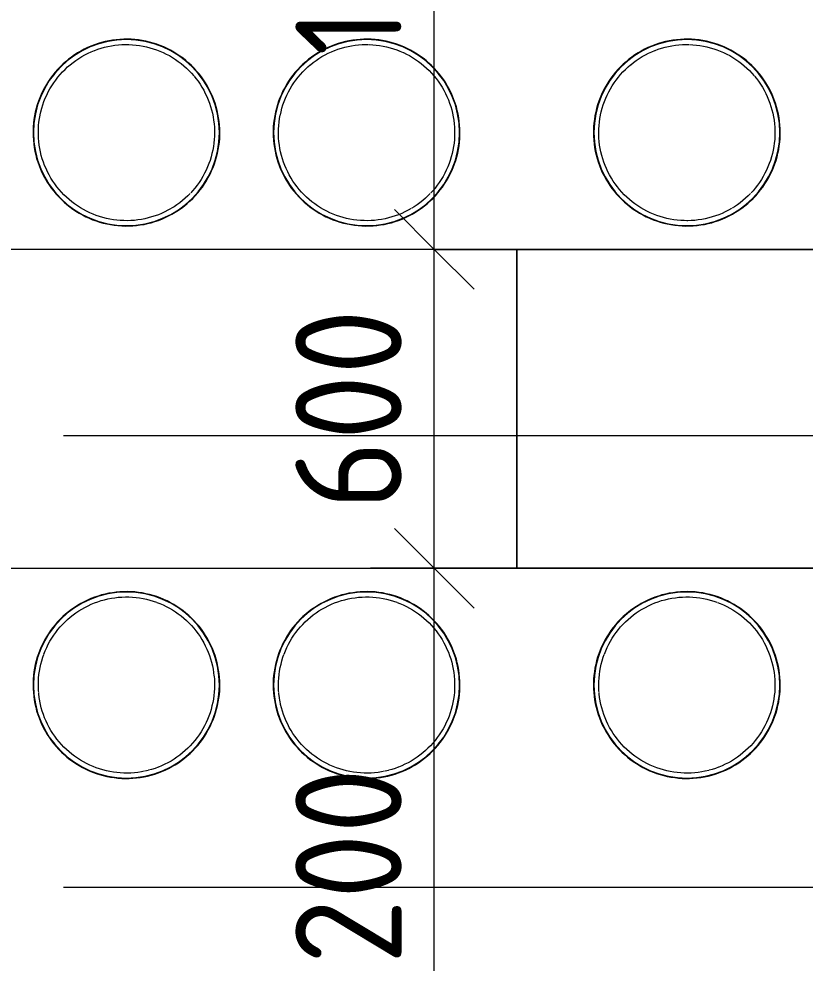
# Model space of a CAD drawing. Header units: millimetres. Extents: x 35840 to 252964, y -8553 to 29000.
# Drawn here: x 43343 to 44822, y 21157 to 22934 of the extents above; entities that cross this region are included whole.
import ezdxf

# ---------------------------------------------------------------- set-up
doc = ezdxf.new("R2010")
doc.units = ezdxf.units.MM
doc.linetypes.add('Осевая', pattern=[3175, 635, -476.25, 1587.5, -476.25])
for name, color, linetype, lineweight in [('A-ANNO-DIMS', 7, 'Continuous', 9), ('A-ANNO-DIMS-100', 7, 'Continuous', 9), ('Оси-2', 7, 'Осевая', 9)]:
    doc.layers.add(name, color=color, linetype=linetype, lineweight=lineweight)
doc.layers.add('I-FURN-1', color=9, linetype='Continuous', lineweight=9, true_color=0x808080)
doc.styles.add('ISOCPEUR_1', font='isocpeur.ttf', dxfattribs={"width": 0.9, "height": 200})
doc.dimstyles.new('ISO-2_0_0_9К_Средний_округл2', dxfattribs={"dimscale": 304.8, "dimtxt": 199.196235, "dimasz": 0.492126, "dimexe": 0.393701, "dimexo": 0, "dimgap": 0, "dimtad": 1, "dimdec": 0, "dimrnd": 10, "dimzin": 0, "dimdsep": 46, "dimtxsty": 'ISOCPEUR_1', "dimblk1": 'OBLIQUE', "dimblk2": 'OBLIQUE', "dimsah": 1, "dimcen": 0.09, "dimdle": 0.393701, "dimazin": 0, "dimtfac": 1, "dimtdec": 4, "dimtix": 1, "dimtmove": 0, "dimatfit": 3, "dimfxl": 1, "dimtvp": 1, "dimtolj": 1, "dimtzin": 0, "dimarcsym": 2})

# ---------------------------------------------------------------- blocks, each defined once
blk = doc.blocks.new('Стол базовый прямоугольный - 1_216п-25420479-План расстановки мебели и оборудования 1 этажа в осях 12-23')
at = {"layer": 'I-FURN-1'}
for p, q in [((750, 300), (-750, 300)), ((-750, 300), (-750, -300)), ((750, -300), (750, 300)), ((-750, -300), (750, -300))]:
    blk.add_line(p, q, dxfattribs=at)
blk = doc.blocks.new('Стол базовый прямоугольный - 1_216п-V97-План расстановки мебели и оборудования 1 этажа в осях 12-23')
at = {"layer": 'I-FURN-1'}
for p, q in [((750, 300), (-750, 300)), ((-750, 300), (-750, -300)), ((750, 100), (750, 300)), ((-750, -300), (749.8, -300))]:
    blk.add_line(p, q, dxfattribs=at)
blk = doc.blocks.new('Stool _3_ - Aluminium Stool-V134-План расстановки мебели и оборудования 1 этажа в осях 12-23')
at = {"layer": 'I-FURN-1'}
for p, q in [((-1.2, 165.8), (0, 165.8)), ((0.7, 165.8), (3.8, 165.7))]:
    blk.add_line(p, q, dxfattribs=at)
at = {"layer": 'I-FURN-1', "flags": 128}
for points in [[(175.8, 0), (175.7, 7), (175.2, 14), (174.5, 21), (173.6, 28), (172.3, 34.9), (170.8, 41.8), (169, 48.6), (166.9, 55.3), (164.5, 61.9), (161.9, 68.5), (159.1, 74.9), (155.9, 81.2), (152.6, 87.4), (148.9, 93.4), (145.1, 99.3), (141, 105), (136.7, 110.5), (132.2, 115.9), (127.4, 121.1), (122.5, 126.1), (117.3, 130.9), (112, 135.5), (106.5, 139.9), (100.8, 144), (95, 147.9), (89, 151.6), (82.9, 155), (76.6, 158.2), (70.2, 161.2), (63.7, 163.9), (57.1, 166.3), (50.4, 168.4), (43.6, 170.3), (36.8, 171.9), (29.9, 173.2), (22.9, 174.3), (15.9, 175.1), (8.9, 175.6), (1.9, 175.8), (-5.1, 175.7), (-12.2, 175.4), (-19.2, 174.8), (-26.1, 173.8), (-33.1, 172.7), (-39.9, 171.2), (-46.8, 169.5), (-53.5, 167.5), (-60.1, 165.2), (-66.7, 162.6), (-73.2, 159.9), (-79.5, 156.8), (-85.7, 153.5), (-91.8, 149.9), (-97.7, 146.2), (-103.5, 142.1), (-109.1, 137.9), (-114.5, 133.4), (-119.7, 128.7), (-124.8, 123.8), (-129.6, 118.7), (-134.3, 113.5), (-138.7, 108), (-142.9, 102.4), (-146.9, 96.6), (-150.6, 90.6), (-154.1, 84.5), (-157.4, 78.3), (-160.4, 71.9), (-163.2, 65.5), (-165.6, 58.9), (-167.9, 52.2), (-169.8, 45.5), (-171.5, 38.6), (-172.9, 31.7), (-174, 24.8), (-174.9, 17.8), (-175.5, 10.8), (-175.8, 3.8), (-175.8, 0)], [(-59.6, 154.7), (-53.9, 156.8), (-47.5, 158.8), (-41.1, 160.6), (-34.7, 162.1), (-28.2, 163.4), (-21.6, 164.4), (-15, 165.1), (-8.4, 165.6), (-1.8, 165.8)], [(4.8, 165.7), (11.5, 165.4), (18.1, 164.8), (24.6, 164), (31.2, 162.8), (37.7, 161.5), (44.1, 159.8), (50.5, 157.9), (56.7, 155.8), (62.9, 153.4), (69, 150.8)], [(-105.6, 127.8), (-100.4, 131.9), (-95.1, 135.8), (-89.6, 139.5), (-83.9, 143), (-78.1, 146.2), (-72.2, 149.2), (-66.2, 152), (-60.1, 154.5)], [(69.3, 150.6), (75, 147.9), (80.8, 144.8), (86.5, 141.4), (92.1, 137.8), (97.6, 134), (102.9, 130), (108, 125.8), (112.9, 121.4), (117.7, 116.8), (122.3, 112), (126.6, 107)], [(-162.3, 33.7), (-161, 39.4), (-159.3, 45.8), (-157.4, 52.2), (-155.2, 58.4), (-152.7, 64.6), (-150, 70.6), (-147.1, 76.6), (-143.9, 82.4), (-140.5, 88.1), (-136.8, 93.6), (-133, 99), (-128.9, 104.3), (-124.6, 109.3), (-120.2, 114.2), (-115.5, 118.9), (-110.7, 123.5), (-105.9, 127.5)], [(127.5, 106), (130.8, 101.9), (134.8, 96.5), (138.5, 91.1), (142.1, 85.5), (145.4, 79.7), (148.4, 73.8), (151.3, 67.8), (153.9, 61.7), (156.2, 55.5), (158.3, 49.2), (160.2, 42.9), (161.7, 36.4), (163.1, 29.9), (164.1, 23.4), (164.9, 16.8), (165.5, 10.2), (165.8, 3.6), (165.8, 0)], [(-165.8, 0), (-165.7, 6.6), (-165.3, 13.2), (-164.6, 19.8), (-163.7, 26.4), (-162.5, 32.9)], [(-175.8, 0), (-175.7, -7), (-175.2, -14), (-174.5, -21), (-173.6, -28), (-172.3, -34.9), (-170.8, -41.8), (-169, -48.6), (-166.9, -55.3), (-164.5, -61.9), (-161.9, -68.5), (-159.1, -74.9), (-155.9, -81.2), (-152.6, -87.4), (-148.9, -93.4), (-145.1, -99.3), (-141, -105), (-136.7, -110.5), (-132.2, -115.9), (-127.4, -121.1), (-122.5, -126.1), (-117.3, -130.9), (-112, -135.5), (-106.5, -139.9), (-100.8, -144), (-95, -147.9), (-89, -151.6), (-82.9, -155), (-76.6, -158.2), (-70.2, -161.2), (-63.7, -163.9), (-57.1, -166.3), (-50.4, -168.4), (-43.6, -170.3), (-36.8, -171.9), (-29.9, -173.2), (-22.9, -174.3), (-15.9, -175.1), (-8.9, -175.6), (-1.9, -175.8), (5.1, -175.7), (12.2, -175.4), (19.2, -174.8), (26.1, -173.8), (33.1, -172.7), (39.9, -171.2), (46.8, -169.5), (53.5, -167.5), (60.1, -165.2), (66.7, -162.6), (73.2, -159.9), (79.5, -156.8), (85.7, -153.5), (91.8, -149.9), (97.7, -146.2), (103.5, -142.1), (109.1, -137.9), (114.5, -133.4), (119.7, -128.7), (124.8, -123.8), (129.6, -118.7), (134.3, -113.5), (138.7, -108), (142.9, -102.4), (146.9, -96.6), (150.6, -90.6), (154.1, -84.5), (157.4, -78.3), (160.4, -71.9), (163.2, -65.5), (165.6, -58.9), (167.9, -52.2), (169.8, -45.5), (171.5, -38.6), (172.9, -31.7), (174, -24.8), (174.9, -17.8), (175.5, -10.8), (175.8, -3.8), (175.8, 0)], [(-44.1, -159.8), (-50.5, -157.9), (-56.7, -155.8), (-62.9, -153.4), (-69, -150.8), (-75, -147.9), (-80.8, -144.8), (-86.5, -141.4), (-92.1, -137.8), (-97.6, -134), (-102.9, -130), (-108, -125.8), (-112.9, -121.4), (-117.7, -116.8), (-122.3, -112), (-126.6, -107), (-130.8, -101.9), (-134.8, -96.5), (-138.5, -91.1), (-142.1, -85.5), (-145.4, -79.7), (-148.4, -73.8), (-151.3, -67.8), (-153.9, -61.7), (-156.2, -55.5), (-158.3, -49.2), (-160.2, -42.9), (-161.7, -36.4), (-163.1, -29.9), (-164.1, -23.4), (-164.9, -16.8), (-165.5, -10.2), (-165.8, -3.6), (-165.8, 0)], [(165.8, 0), (165.7, -6.6), (165.3, -13.2), (164.6, -19.8), (163.7, -26.4), (162.5, -32.9), (161, -39.4), (159.3, -45.8), (157.4, -52.2), (155.2, -58.4), (152.7, -64.6), (150, -70.6), (147.1, -76.6), (143.9, -82.4), (140.5, -88.1), (136.8, -93.6), (133, -99), (128.9, -104.3), (124.6, -109.3), (121, -113.4)], [(119.9, -114.5), (115.5, -118.9), (110.7, -123.5), (105.6, -127.8), (100.4, -131.9), (95.1, -135.8), (89.6, -139.5), (85, -142.3)], [(0, -165.8), (-4.8, -165.7), (-11.5, -165.4), (-18.1, -164.8), (-24.6, -164), (-31.2, -162.8), (-37.7, -161.5), (-44.1, -159.8)], [(83.9, -143), (78.1, -146.2), (72.2, -149.2), (66.2, -152), (60.1, -154.5), (53.9, -156.8), (47.5, -158.8), (41.1, -160.6), (34.7, -162.1), (28.2, -163.4), (21.6, -164.4), (15, -165.1), (8.4, -165.6), (1.8, -165.8), (0.7, -165.8)]]:
    blk.add_lwpolyline(points, dxfattribs=at)
at = {"layer": 'I-FURN-1'}
for start, end in [(360, 180), (0, 180), (180, 0), (180, 360)]:
    blk.add_arc((0, 0), 175, start, end, dxfattribs=at)
blk = doc.blocks.new('Stool _3_ - Aluminium Stool-V138-План расстановки мебели и оборудования 1 этажа в осях 12-23')
at = {"layer": 'I-FURN-1'}
blk.add_line((41.1, -160.6), (34.7, -162.1), dxfattribs=at)
at = {"layer": 'I-FURN-1', "flags": 128}
for points in [[(175.8, 0), (175.7, 7), (175.2, 14), (174.5, 21), (173.6, 28), (172.3, 34.9), (170.8, 41.8), (169, 48.6), (166.9, 55.3), (164.5, 61.9), (161.9, 68.5), (159.1, 74.9), (155.9, 81.2), (152.6, 87.4), (148.9, 93.4), (145.1, 99.3), (141, 105), (136.7, 110.5), (132.2, 115.9), (127.4, 121.1), (122.5, 126.1), (117.3, 130.9), (112, 135.5), (106.5, 139.9), (100.8, 144), (95, 147.9), (89, 151.6), (82.9, 155), (76.6, 158.2), (70.2, 161.2), (63.7, 163.9), (57.1, 166.3), (50.4, 168.4), (43.6, 170.3), (36.8, 171.9), (29.9, 173.2), (22.9, 174.3), (15.9, 175.1), (8.9, 175.6), (1.9, 175.8), (-5.1, 175.7), (-12.2, 175.4), (-19.2, 174.8), (-26.1, 173.8), (-33.1, 172.7), (-39.9, 171.2), (-46.8, 169.5), (-53.5, 167.5), (-60.1, 165.2), (-66.7, 162.6), (-73.2, 159.9), (-79.5, 156.8), (-85.7, 153.5), (-91.8, 149.9), (-97.7, 146.2), (-103.5, 142.1), (-109.1, 137.9), (-114.5, 133.4), (-119.7, 128.7), (-124.8, 123.8), (-129.6, 118.7), (-134.3, 113.5), (-138.7, 108), (-142.9, 102.4), (-146.9, 96.6), (-150.6, 90.6), (-154.1, 84.5), (-157.4, 78.3), (-160.4, 71.9), (-163.2, 65.5), (-165.6, 58.9), (-167.9, 52.2), (-169.8, 45.5), (-171.5, 38.6), (-172.9, 31.7), (-174, 24.8), (-174.9, 17.8), (-175.5, 10.8), (-175.8, 3.8), (-175.8, 0)], [(-83.9, 143), (-78.1, 146.2), (-72.2, 149.2), (-66.2, 152), (-60.1, 154.5), (-53.9, 156.8), (-47.5, 158.8), (-41.1, 160.6), (-34.7, 162.1), (-28.2, 163.4), (-21.6, 164.4), (-15.3, 165.1)], [(-15, 165.1), (-8.4, 165.6), (-1.8, 165.8), (4.8, 165.7), (11.5, 165.4), (18.1, 164.8), (24.6, 164), (31.2, 162.8), (37.7, 161.5), (44.1, 159.8), (50.5, 157.9), (56.7, 155.8)], [(-155.2, 58.4), (-152.7, 64.6), (-150, 70.6), (-147.1, 76.6), (-143.9, 82.4), (-140.5, 88.1), (-136.8, 93.6), (-133, 99), (-128.9, 104.3), (-124.6, 109.3), (-120.2, 114.2), (-115.5, 118.9), (-110.7, 123.5), (-105.6, 127.8), (-100.4, 131.9), (-95.1, 135.8), (-89.6, 139.5), (-83.9, 143)], [(57.5, 155.5), (62.9, 153.4), (69, 150.8), (75, 147.9), (80.8, 144.8), (86.5, 141.4), (92.1, 137.8), (97.6, 134)], [(97.6, 134), (102.9, 130), (108, 125.8), (112.9, 121.4), (117.7, 116.8), (122.3, 112), (126.6, 107), (130.8, 101.9), (134.8, 96.5), (138.5, 91.1), (142.1, 85.5), (145.4, 79.7), (148.4, 73.8), (151.3, 67.8), (153.9, 61.7), (156.2, 55.5), (158.3, 49.2), (160.2, 42.9), (161.7, 36.4), (163.1, 29.9), (164.1, 23.4), (164.8, 17.6)], [(-165.8, 0), (-165.7, 6.6), (-165.3, 13.2), (-164.6, 19.8), (-163.7, 26.4), (-162.5, 32.9), (-161, 39.4), (-159.3, 45.8), (-157.4, 52.2), (-155.5, 57.4)], [(-175.8, 0), (-175.7, -7), (-175.2, -14), (-174.5, -21), (-173.6, -28), (-172.3, -34.9), (-170.8, -41.8), (-169, -48.6), (-166.9, -55.3), (-164.5, -61.9), (-161.9, -68.5), (-159.1, -74.9), (-155.9, -81.2), (-152.6, -87.4), (-148.9, -93.4), (-145.1, -99.3), (-141, -105), (-136.7, -110.5), (-132.2, -115.9), (-127.4, -121.1), (-122.5, -126.1), (-117.3, -130.9), (-112, -135.5), (-106.5, -139.9), (-100.8, -144), (-95, -147.9), (-89, -151.6), (-82.9, -155), (-76.6, -158.2), (-70.2, -161.2), (-63.7, -163.9), (-57.1, -166.3), (-50.4, -168.4), (-43.6, -170.3), (-36.8, -171.9), (-29.9, -173.2), (-22.9, -174.3), (-15.9, -175.1), (-8.9, -175.6), (-1.9, -175.8), (5.1, -175.7), (12.2, -175.4), (19.2, -174.8), (26.1, -173.8), (33.1, -172.7), (39.9, -171.2), (46.8, -169.5), (53.5, -167.5), (60.1, -165.2), (66.7, -162.6), (73.2, -159.9), (79.5, -156.8), (85.7, -153.5), (91.8, -149.9), (97.7, -146.2), (103.5, -142.1), (109.1, -137.9), (114.5, -133.4), (119.7, -128.7), (124.8, -123.8), (129.6, -118.7), (134.3, -113.5), (138.7, -108), (142.9, -102.4), (146.9, -96.6), (150.6, -90.6), (154.1, -84.5), (157.4, -78.3), (160.4, -71.9), (163.2, -65.5), (165.6, -58.9), (167.9, -52.2), (169.8, -45.5), (171.5, -38.6), (172.9, -31.7), (174, -24.8), (174.9, -17.8), (175.5, -10.8), (175.8, -3.8), (175.8, 0)], [(-165.1, -14.3), (-165.5, -10.2), (-165.8, -3.6), (-165.8, 0)], [(165.8, 0), (165.7, -6.6), (165.3, -13.2), (164.6, -19.8), (163.7, -26.4), (162.5, -32.9), (161, -39.4), (159.3, -45.8), (157.4, -52.2), (155.2, -58.4), (152.7, -64.6), (150, -70.6), (147.1, -76.6), (143.9, -82.4), (140.5, -88.1), (136.8, -93.6), (133, -99), (128.9, -104.3), (124.6, -109.3), (120.2, -114.2), (115.5, -118.9), (110.7, -123.5), (105.6, -127.8), (100.4, -131.9), (95.1, -135.8), (89.6, -139.5), (83.9, -143), (78.1, -146.2), (72.2, -149.2), (66.2, -152), (60.1, -154.5)], [(164.9, 16.8), (165.5, 10.2), (165.8, 3.6), (165.8, 0)], [(-163.1, -29.9), (-164.1, -23.4), (-164.9, -16.8), (-165.1, -15.2)], [(33.7, -162.3), (28.2, -163.4), (21.6, -164.4), (15, -165.1), (8.4, -165.6), (1.8, -165.8), (-4.8, -165.7), (-11.5, -165.4), (-18.1, -164.8), (-24.6, -164), (-31.2, -162.8), (-37.7, -161.5), (-44.1, -159.8), (-50.5, -157.9), (-56.7, -155.8), (-62.9, -153.4), (-69, -150.8), (-75, -147.9), (-80.8, -144.8), (-86.5, -141.4), (-92.1, -137.8), (-97.6, -134), (-102.9, -130), (-108, -125.8), (-112.9, -121.4), (-117.7, -116.8), (-122.3, -112), (-126.6, -107), (-130.8, -101.9), (-134.8, -96.5), (-138.5, -91.1), (-142.1, -85.5), (-145.4, -79.7), (-148.4, -73.8), (-151.3, -67.8), (-153.9, -61.7), (-156.2, -55.5), (-158.3, -49.2), (-160.2, -42.9), (-161.7, -36.4), (-162.9, -30.6)], [(59.6, -154.7), (53.9, -156.8), (47.5, -158.8), (41.7, -160.4)]]:
    blk.add_lwpolyline(points, dxfattribs=at)
at = {"layer": 'I-FURN-1'}
for start, end in [(0, 180), (360, 180), (180, 0), (180, 360)]:
    blk.add_arc((0, 0), 175, start, end, dxfattribs=at)
blk = doc.blocks.new('Stool _3_ - Aluminium Stool-V125-План расстановки мебели и оборудования 1 этажа в осях 12-23')
at = {"layer": 'I-FURN-1'}
blk.add_line((-1.2, 165.8), (3.8, 165.7), dxfattribs=at)
at = {"layer": 'I-FURN-1', "flags": 128}
for points in [[(175.8, 0), (175.7, 7), (175.2, 14), (174.5, 21), (173.6, 28), (172.3, 34.9), (170.8, 41.8), (169, 48.6), (166.9, 55.3), (164.5, 61.9), (161.9, 68.5), (159.1, 74.9), (155.9, 81.2), (152.6, 87.4), (148.9, 93.4), (145.1, 99.3), (141, 105), (136.7, 110.5), (132.2, 115.9), (127.4, 121.1), (122.5, 126.1), (117.3, 130.9), (112, 135.5), (106.5, 139.9), (100.8, 144), (95, 147.9), (89, 151.6), (82.9, 155), (76.6, 158.2), (70.2, 161.2), (63.7, 163.9), (57.1, 166.3), (50.4, 168.4), (43.6, 170.3), (36.8, 171.9), (29.9, 173.2), (22.9, 174.3), (15.9, 175.1), (8.9, 175.6), (1.9, 175.8), (-5.1, 175.7), (-12.2, 175.4), (-19.2, 174.8), (-26.1, 173.8), (-33.1, 172.7), (-39.9, 171.2), (-46.8, 169.5), (-53.5, 167.5), (-60.1, 165.2), (-66.7, 162.6), (-73.2, 159.9), (-79.5, 156.8), (-85.7, 153.5), (-91.8, 149.9), (-97.7, 146.2), (-103.5, 142.1), (-109.1, 137.9), (-114.5, 133.4), (-119.7, 128.7), (-124.8, 123.8), (-129.6, 118.7), (-134.3, 113.5), (-138.7, 108), (-142.9, 102.4), (-146.9, 96.6), (-150.6, 90.6), (-154.1, 84.5), (-157.4, 78.3), (-160.4, 71.9), (-163.2, 65.5), (-165.6, 58.9), (-167.9, 52.2), (-169.8, 45.5), (-171.5, 38.6), (-172.9, 31.7), (-174, 24.8), (-174.9, 17.8), (-175.5, 10.8), (-175.8, 3.8), (-175.8, 0)], [(-59.6, 154.7), (-53.9, 156.8), (-47.5, 158.8), (-41.1, 160.6), (-34.7, 162.1), (-28.2, 163.4), (-21.6, 164.4), (-15, 165.1), (-8.4, 165.6), (-1.8, 165.8)], [(4.8, 165.7), (11.5, 165.4), (18.1, 164.8), (24.6, 164), (31.2, 162.8), (37.7, 161.5), (44.1, 159.8), (50.5, 157.9), (56.7, 155.8), (62.9, 153.4), (69, 150.8)], [(-105.6, 127.8), (-100.4, 131.9), (-95.1, 135.8), (-89.6, 139.5), (-83.9, 143), (-78.1, 146.2), (-72.2, 149.2), (-66.2, 152), (-60.1, 154.5)], [(69.3, 150.6), (75, 147.9), (80.8, 144.8), (86.5, 141.4), (92.1, 137.8), (97.6, 134), (102.9, 130), (108, 125.8), (112.9, 121.4), (117.7, 116.8), (122.3, 112), (126.6, 107)], [(-162.3, 33.7), (-161, 39.4), (-159.3, 45.8), (-157.4, 52.2), (-155.2, 58.4), (-152.7, 64.6), (-150, 70.6), (-147.1, 76.6), (-143.9, 82.4), (-140.5, 88.1), (-136.8, 93.6), (-133, 99), (-128.9, 104.3), (-124.6, 109.3), (-120.2, 114.2), (-115.5, 118.9), (-110.7, 123.5), (-105.9, 127.5)], [(127.5, 106), (130.8, 101.9), (134.8, 96.5), (138.5, 91.1), (142.1, 85.5), (145.4, 79.7), (148.4, 73.8), (151.3, 67.8), (153.9, 61.7), (156.2, 55.5), (158.3, 49.2), (160.2, 42.9), (161.7, 36.4), (163.1, 29.9), (164.1, 23.4), (164.9, 16.8), (165.5, 10.2), (165.8, 3.6), (165.8, 0)], [(-165.8, 0), (-165.7, 6.6), (-165.3, 13.2), (-164.6, 19.8), (-163.7, 26.4), (-162.5, 32.9)], [(-175.8, 0), (-175.7, -7), (-175.2, -14), (-174.5, -21), (-173.6, -28), (-172.3, -34.9), (-170.8, -41.8), (-169, -48.6), (-166.9, -55.3), (-164.5, -61.9), (-161.9, -68.5), (-159.1, -74.9), (-155.9, -81.2), (-152.6, -87.4), (-148.9, -93.4), (-145.1, -99.3), (-141, -105), (-136.7, -110.5), (-132.2, -115.9), (-127.4, -121.1), (-122.5, -126.1), (-117.3, -130.9), (-112, -135.5), (-106.5, -139.9), (-100.8, -144), (-95, -147.9), (-89, -151.6), (-82.9, -155), (-76.6, -158.2), (-70.2, -161.2), (-63.7, -163.9), (-57.1, -166.3), (-50.4, -168.4), (-43.6, -170.3), (-36.8, -171.9), (-29.9, -173.2), (-22.9, -174.3), (-15.9, -175.1), (-8.9, -175.6), (-1.9, -175.8), (5.1, -175.7), (12.2, -175.4), (19.2, -174.8), (26.1, -173.8), (33.1, -172.7), (39.9, -171.2), (46.8, -169.5), (53.5, -167.5), (60.1, -165.2), (66.7, -162.6), (73.2, -159.9), (79.5, -156.8), (85.7, -153.5), (91.8, -149.9), (97.7, -146.2), (103.5, -142.1), (109.1, -137.9), (114.5, -133.4), (119.7, -128.7), (124.8, -123.8), (129.6, -118.7), (134.3, -113.5), (138.7, -108), (142.9, -102.4), (146.9, -96.6), (150.6, -90.6), (154.1, -84.5), (157.4, -78.3), (160.4, -71.9), (163.2, -65.5), (165.6, -58.9), (167.9, -52.2), (169.8, -45.5), (171.5, -38.6), (172.9, -31.7), (174, -24.8), (174.9, -17.8), (175.5, -10.8), (175.8, -3.8), (175.8, 0)], [(-44.1, -159.8), (-50.5, -157.9), (-56.7, -155.8), (-62.9, -153.4), (-69, -150.8), (-75, -147.9), (-80.8, -144.8), (-86.5, -141.4), (-92.1, -137.8), (-97.6, -134), (-102.9, -130), (-108, -125.8), (-112.9, -121.4), (-117.7, -116.8), (-122.3, -112), (-126.6, -107), (-130.8, -101.9), (-134.8, -96.5), (-138.5, -91.1), (-142.1, -85.5), (-145.4, -79.7), (-148.4, -73.8), (-151.3, -67.8), (-153.9, -61.7), (-156.2, -55.5), (-158.3, -49.2), (-160.2, -42.9), (-161.7, -36.4), (-163.1, -29.9), (-164.1, -23.4), (-164.9, -16.8), (-165.5, -10.2), (-165.8, -3.6), (-165.8, 0)], [(165.8, 0), (165.7, -6.6), (165.3, -13.2), (164.6, -19.8), (163.7, -26.4), (162.5, -32.9), (161, -39.4), (159.3, -45.8), (157.4, -52.2), (155.2, -58.4), (152.7, -64.6), (150, -70.6), (147.1, -76.6), (143.9, -82.4), (140.5, -88.1), (136.8, -93.6), (133, -99), (128.9, -104.3), (124.6, -109.3), (121, -113.4)], [(119.9, -114.5), (115.5, -118.9), (110.7, -123.5), (105.6, -127.8), (100.4, -131.9), (95.1, -135.8), (89.6, -139.5), (85, -142.3)], [(83.9, -143), (78.1, -146.2), (72.2, -149.2), (66.2, -152), (60.1, -154.5), (53.9, -156.8), (47.5, -158.8), (41.1, -160.6), (34.7, -162.1), (28.2, -163.4), (21.6, -164.4), (15, -165.1), (8.4, -165.6), (1.8, -165.8), (-4.8, -165.7), (-11.5, -165.4), (-18.1, -164.8), (-24.6, -164), (-31.2, -162.8), (-37.7, -161.5), (-44.1, -159.8)]]:
    blk.add_lwpolyline(points, dxfattribs=at)
at = {"layer": 'I-FURN-1'}
for start, end in [(360, 180), (0, 180), (180, 0), (180, 360)]:
    blk.add_arc((0, 0), 175, start, end, dxfattribs=at)
blk = doc.blocks.new('Stool _3_ - Aluminium Stool-V143-План расстановки мебели и оборудования 1 этажа в осях 12-23')
at = {"layer": 'I-FURN-1'}
blk.add_line((-1.2, 165.8), (3.8, 165.7), dxfattribs=at)
at = {"layer": 'I-FURN-1', "flags": 128}
for points in [[(175.8, 0), (175.7, 7), (175.2, 14), (174.5, 21), (173.6, 28), (172.3, 34.9), (170.8, 41.8), (169, 48.6), (166.9, 55.3), (164.5, 61.9), (161.9, 68.5), (159.1, 74.9), (155.9, 81.2), (152.6, 87.4), (148.9, 93.4), (145.1, 99.3), (141, 105), (136.7, 110.5), (132.2, 115.9), (127.4, 121.1), (122.5, 126.1), (117.3, 130.9), (112, 135.5), (106.5, 139.9), (100.8, 144), (95, 147.9), (89, 151.6), (82.9, 155), (76.6, 158.2), (70.2, 161.2), (63.7, 163.9), (57.1, 166.3), (50.4, 168.4), (43.6, 170.3), (36.8, 171.9), (29.9, 173.2), (22.9, 174.3), (15.9, 175.1), (8.9, 175.6), (1.9, 175.8), (-5.1, 175.7), (-12.2, 175.4), (-19.2, 174.8), (-26.1, 173.8), (-33.1, 172.7), (-39.9, 171.2), (-46.8, 169.5), (-53.5, 167.5), (-60.1, 165.2), (-66.7, 162.6), (-73.2, 159.9), (-79.5, 156.8), (-85.7, 153.5), (-91.8, 149.9), (-97.7, 146.2), (-103.5, 142.1), (-109.1, 137.9), (-114.5, 133.4), (-119.7, 128.7), (-124.8, 123.8), (-129.6, 118.7), (-134.3, 113.5), (-138.7, 108), (-142.9, 102.4), (-146.9, 96.6), (-150.6, 90.6), (-154.1, 84.5), (-157.4, 78.3), (-160.4, 71.9), (-163.2, 65.5), (-165.6, 58.9), (-167.9, 52.2), (-169.8, 45.5), (-171.5, 38.6), (-172.9, 31.7), (-174, 24.8), (-174.9, 17.8), (-175.5, 10.8), (-175.8, 3.8), (-175.8, 0)], [(-59.6, 154.7), (-53.9, 156.8), (-47.5, 158.8), (-41.1, 160.6), (-34.7, 162.1), (-28.2, 163.4), (-21.6, 164.4), (-15, 165.1), (-8.4, 165.6), (-1.8, 165.8)], [(4.8, 165.7), (11.5, 165.4), (18.1, 164.8), (24.6, 164), (31.2, 162.8), (37.7, 161.5), (44.1, 159.8), (50.5, 157.9), (56.7, 155.8), (59.7, 154.6)], [(-105.6, 127.8), (-100.4, 131.9), (-95.1, 135.8), (-89.6, 139.5), (-83.9, 143), (-78.1, 146.2), (-72.2, 149.2), (-66.2, 152), (-60.1, 154.5)], [(60, 154.5), (62.9, 153.4), (69, 150.8)], [(69.3, 150.6), (75, 147.9), (80.8, 144.8), (86.5, 141.4), (92.1, 137.8), (97.6, 134), (102.9, 130), (108, 125.8), (112.9, 121.4), (117.7, 116.8), (122.3, 112), (126.6, 107)], [(-162.3, 33.7), (-161, 39.4), (-159.3, 45.8), (-157.4, 52.2), (-155.2, 58.4), (-152.7, 64.6), (-150, 70.6), (-147.1, 76.6), (-143.9, 82.4), (-140.5, 88.1), (-136.8, 93.6), (-133, 99), (-128.9, 104.3), (-124.6, 109.3), (-120.2, 114.2), (-115.5, 118.9), (-110.7, 123.5), (-105.9, 127.5)], [(127.5, 106), (130.8, 101.9), (134.8, 96.5), (138.5, 91.1), (142.1, 85.5), (145.4, 79.7), (148.4, 73.8), (151.3, 67.8), (153.9, 61.7), (156.2, 55.5), (158.3, 49.2), (160.2, 42.9), (161.7, 36.4), (163.1, 29.9), (164.1, 23.4), (164.9, 16.8), (165.5, 10.2), (165.8, 3.6), (165.8, 0)], [(-165.8, 0), (-165.7, 6.6), (-165.3, 13.2), (-164.6, 19.8), (-163.7, 26.4), (-162.5, 32.9)], [(-175.8, 0), (-175.7, -7), (-175.2, -14), (-174.5, -21), (-173.6, -28), (-172.3, -34.9), (-170.8, -41.8), (-169, -48.6), (-166.9, -55.3), (-164.5, -61.9), (-161.9, -68.5), (-159.1, -74.9), (-155.9, -81.2), (-152.6, -87.4), (-148.9, -93.4), (-145.1, -99.3), (-141, -105), (-136.7, -110.5), (-132.2, -115.9), (-127.4, -121.1), (-122.5, -126.1), (-117.3, -130.9), (-112, -135.5), (-106.5, -139.9), (-100.8, -144), (-95, -147.9), (-89, -151.6), (-82.9, -155), (-76.6, -158.2), (-70.2, -161.2), (-63.7, -163.9), (-57.1, -166.3), (-50.4, -168.4), (-43.6, -170.3), (-36.8, -171.9), (-29.9, -173.2), (-22.9, -174.3), (-15.9, -175.1), (-8.9, -175.6), (-1.9, -175.8), (5.1, -175.7), (12.2, -175.4), (19.2, -174.8), (26.1, -173.8), (33.1, -172.7), (39.9, -171.2), (46.8, -169.5), (53.5, -167.5), (60.1, -165.2), (66.7, -162.6), (73.2, -159.9), (79.5, -156.8), (85.7, -153.5), (91.8, -149.9), (97.7, -146.2), (103.5, -142.1), (109.1, -137.9), (114.5, -133.4), (119.7, -128.7), (124.8, -123.8), (129.6, -118.7), (134.3, -113.5), (138.7, -108), (142.9, -102.4), (146.9, -96.6), (150.6, -90.6), (154.1, -84.5), (157.4, -78.3), (160.4, -71.9), (163.2, -65.5), (165.6, -58.9), (167.9, -52.2), (169.8, -45.5), (171.5, -38.6), (172.9, -31.7), (174, -24.8), (174.9, -17.8), (175.5, -10.8), (175.8, -3.8), (175.8, 0)], [(-44.1, -159.8), (-50.5, -157.9), (-56.7, -155.8), (-62.9, -153.4), (-69, -150.8), (-75, -147.9), (-80.8, -144.8), (-86.5, -141.4), (-92.1, -137.8), (-97.6, -134), (-102.9, -130), (-108, -125.8), (-112.9, -121.4), (-117.7, -116.8), (-122.3, -112), (-126.6, -107), (-130.8, -101.9), (-134.8, -96.5), (-138.5, -91.1), (-142.1, -85.5), (-145.4, -79.7), (-148.4, -73.8), (-151.3, -67.8), (-153.9, -61.7), (-156.2, -55.5), (-158.3, -49.2), (-160.2, -42.9), (-161.7, -36.4), (-163.1, -29.9), (-164.1, -23.4), (-164.9, -16.8), (-165.5, -10.2), (-165.8, -3.6), (-165.8, 0)], [(165.8, 0), (165.7, -6.6), (165.3, -13.2), (164.6, -19.8), (163.7, -26.4), (162.5, -32.9), (161, -39.4), (159.3, -45.8), (157.4, -52.2), (155.2, -58.4), (152.7, -64.6), (150, -70.6), (147.1, -76.6), (143.9, -82.4), (140.5, -88.1), (136.8, -93.6), (133, -99), (128.9, -104.3), (124.6, -109.3), (121, -113.4)], [(119.9, -114.5), (115.5, -118.9), (110.7, -123.5), (105.6, -127.8), (100.4, -131.9), (95.1, -135.8), (89.6, -139.5), (85, -142.3)], [(83.9, -143), (78.1, -146.2), (72.2, -149.2), (66.2, -152), (60.1, -154.5), (53.9, -156.8), (47.5, -158.8), (41.1, -160.6), (34.7, -162.1), (28.2, -163.4), (21.6, -164.4), (15, -165.1), (8.4, -165.6), (1.8, -165.8), (-4.8, -165.7), (-11.5, -165.4), (-18.1, -164.8), (-24.6, -164), (-31.2, -162.8), (-37.7, -161.5), (-44.1, -159.8)]]:
    blk.add_lwpolyline(points, dxfattribs=at)
at = {"layer": 'I-FURN-1'}
for start, end in [(360, 180), (0, 180), (180, 0), (180, 360)]:
    blk.add_arc((0, 0), 175, start, end, dxfattribs=at)
blk = doc.blocks.new('Stool _3_ - Aluminium Stool-V145-План расстановки мебели и оборудования 1 этажа в осях 12-23')
at = {"layer": 'I-FURN-1'}
blk.add_line((41.1, -160.6), (34.7, -162.1), dxfattribs=at)
at = {"layer": 'I-FURN-1', "flags": 128}
for points in [[(175.8, 0), (175.7, 7), (175.2, 14), (174.5, 21), (173.6, 28), (172.3, 34.9), (170.8, 41.8), (169, 48.6), (166.9, 55.3), (164.5, 61.9), (161.9, 68.5), (159.1, 74.9), (155.9, 81.2), (152.6, 87.4), (148.9, 93.4), (145.1, 99.3), (141, 105), (136.7, 110.5), (132.2, 115.9), (127.4, 121.1), (122.5, 126.1), (117.3, 130.9), (112, 135.5), (106.5, 139.9), (100.8, 144), (95, 147.9), (89, 151.6), (82.9, 155), (76.6, 158.2), (70.2, 161.2), (63.7, 163.9), (57.1, 166.3), (50.4, 168.4), (43.6, 170.3), (36.8, 171.9), (29.9, 173.2), (22.9, 174.3), (15.9, 175.1), (8.9, 175.6), (1.9, 175.8), (-5.1, 175.7), (-12.2, 175.4), (-19.2, 174.8), (-26.1, 173.8), (-33.1, 172.7), (-39.9, 171.2), (-46.8, 169.5), (-53.5, 167.5), (-60.1, 165.2), (-66.7, 162.6), (-73.2, 159.9), (-79.5, 156.8), (-85.7, 153.5), (-91.8, 149.9), (-97.7, 146.2), (-103.5, 142.1), (-109.1, 137.9), (-114.5, 133.4), (-119.7, 128.7), (-124.8, 123.8), (-129.6, 118.7), (-134.3, 113.5), (-138.7, 108), (-142.9, 102.4), (-146.9, 96.6), (-150.6, 90.6), (-154.1, 84.5), (-157.4, 78.3), (-160.4, 71.9), (-163.2, 65.5), (-165.6, 58.9), (-167.9, 52.2), (-169.8, 45.5), (-171.5, 38.6), (-172.9, 31.7), (-174, 24.8), (-174.9, 17.8), (-175.5, 10.8), (-175.8, 3.8), (-175.8, 0)], [(-83.9, 143), (-78.1, 146.2), (-72.2, 149.2), (-66.2, 152), (-60.1, 154.5), (-53.9, 156.8), (-47.5, 158.8), (-41.1, 160.6), (-34.7, 162.1), (-28.2, 163.4), (-21.6, 164.4), (-15.3, 165.1)], [(-15, 165.1), (-8.4, 165.6), (-1.8, 165.8), (4.8, 165.7), (11.5, 165.4), (18.1, 164.8), (24.6, 164), (31.2, 162.8), (37.7, 161.5), (44.1, 159.8), (50.5, 157.9), (56.7, 155.8)], [(-155.2, 58.4), (-152.7, 64.6), (-150, 70.6), (-147.1, 76.6), (-143.9, 82.4), (-140.5, 88.1), (-136.8, 93.6), (-133, 99), (-128.9, 104.3), (-124.6, 109.3), (-120.2, 114.2), (-115.5, 118.9), (-110.7, 123.5), (-105.6, 127.8), (-100.4, 131.9), (-95.1, 135.8), (-89.6, 139.5), (-83.9, 143)], [(57.5, 155.5), (62.9, 153.4), (69, 150.8), (75, 147.9), (80.8, 144.8), (86.5, 141.4), (92.1, 137.8), (97.6, 134)], [(97.6, 134), (102.9, 130), (108, 125.8), (112.9, 121.4), (117.7, 116.8), (122.3, 112), (126.6, 107), (130.8, 101.9), (134.8, 96.5), (138.5, 91.1), (142.1, 85.5), (145.4, 79.7), (148.4, 73.8), (151.3, 67.8), (153.9, 61.7), (156.2, 55.5), (158.3, 49.2), (160.2, 42.9), (161.7, 36.4), (163.1, 29.9), (164.1, 23.4), (164.8, 17.6)], [(-165.8, 0), (-165.7, 6.6), (-165.3, 13.2), (-164.6, 19.8), (-163.7, 26.4), (-162.5, 32.9), (-161, 39.4), (-159.3, 45.8), (-157.4, 52.2), (-155.5, 57.4)], [(-175.8, 0), (-175.7, -7), (-175.2, -14), (-174.5, -21), (-173.6, -28), (-172.3, -34.9), (-170.8, -41.8), (-169, -48.6), (-166.9, -55.3), (-164.5, -61.9), (-161.9, -68.5), (-159.1, -74.9), (-155.9, -81.2), (-152.6, -87.4), (-148.9, -93.4), (-145.1, -99.3), (-141, -105), (-136.7, -110.5), (-132.2, -115.9), (-127.4, -121.1), (-122.5, -126.1), (-117.3, -130.9), (-112, -135.5), (-106.5, -139.9), (-100.8, -144), (-95, -147.9), (-89, -151.6), (-82.9, -155), (-76.6, -158.2), (-70.2, -161.2), (-63.7, -163.9), (-57.1, -166.3), (-50.4, -168.4), (-43.6, -170.3), (-36.8, -171.9), (-29.9, -173.2), (-22.9, -174.3), (-15.9, -175.1), (-8.9, -175.6), (-1.9, -175.8), (5.1, -175.7), (12.2, -175.4), (19.2, -174.8), (26.1, -173.8), (33.1, -172.7), (39.9, -171.2), (46.8, -169.5), (53.5, -167.5), (60.1, -165.2), (66.7, -162.6), (73.2, -159.9), (79.5, -156.8), (85.7, -153.5), (91.8, -149.9), (97.7, -146.2), (103.5, -142.1), (109.1, -137.9), (114.5, -133.4), (119.7, -128.7), (124.8, -123.8), (129.6, -118.7), (134.3, -113.5), (138.7, -108), (142.9, -102.4), (146.9, -96.6), (150.6, -90.6), (154.1, -84.5), (157.4, -78.3), (160.4, -71.9), (163.2, -65.5), (165.6, -58.9), (167.9, -52.2), (169.8, -45.5), (171.5, -38.6), (172.9, -31.7), (174, -24.8), (174.9, -17.8), (175.5, -10.8), (175.8, -3.8), (175.8, 0)], [(-165.1, -14.3), (-165.5, -10.2), (-165.8, -3.6), (-165.8, 0)], [(165.8, 0), (165.7, -6.6), (165.3, -13.2), (164.6, -19.8), (163.7, -26.4), (162.5, -32.9), (161, -39.4), (159.3, -45.8), (157.4, -52.2), (155.2, -58.4), (152.7, -64.6), (150, -70.6), (147.1, -76.6), (143.9, -82.4), (140.5, -88.1), (136.8, -93.6), (133, -99), (128.9, -104.3), (124.6, -109.3), (120.2, -114.2), (115.5, -118.9), (110.7, -123.5), (105.6, -127.8), (100.4, -131.9), (95.1, -135.8), (89.6, -139.5), (83.9, -143), (78.1, -146.2), (72.2, -149.2), (66.2, -152), (60.1, -154.5), (60, -154.6)], [(164.9, 16.8), (165.5, 10.2), (165.8, 3.6), (165.8, 0)], [(-163.1, -29.9), (-164.1, -23.4), (-164.9, -16.8), (-165.1, -15.2)], [(33.7, -162.3), (28.2, -163.4), (21.6, -164.4), (15, -165.1), (8.4, -165.6), (1.8, -165.8), (-4.8, -165.7), (-11.5, -165.4), (-18.1, -164.8), (-24.6, -164), (-31.2, -162.8), (-37.7, -161.5), (-44.1, -159.8), (-50.5, -157.9), (-56.7, -155.8), (-62.9, -153.4), (-69, -150.8), (-75, -147.9), (-80.8, -144.8), (-86.5, -141.4), (-92.1, -137.8), (-97.6, -134), (-102.9, -130), (-108, -125.8), (-112.9, -121.4), (-117.7, -116.8), (-122.3, -112), (-126.6, -107), (-130.8, -101.9), (-134.8, -96.5), (-138.5, -91.1), (-142.1, -85.5), (-145.4, -79.7), (-148.4, -73.8), (-151.3, -67.8), (-153.9, -61.7), (-156.2, -55.5), (-158.3, -49.2), (-160.2, -42.9), (-161.7, -36.4), (-162.9, -30.6)], [(59.6, -154.7), (53.9, -156.8), (47.5, -158.8), (41.7, -160.4)]]:
    blk.add_lwpolyline(points, dxfattribs=at)
at = {"layer": 'I-FURN-1'}
for start, end in [(0, 180), (360, 180), (180, 0), (180, 360)]:
    blk.add_arc((0, 0), 175, start, end, dxfattribs=at)
blk = doc.blocks.new('DIMBLOCK91-План расстановки мебели и оборудования 1 этажа в осях 12-23')
at = {"layer": 'A-ANNO-DIMS-100', "lineweight": 20}
for p, q in [((44124.3, 21900), (44049.3, 21975)), ((44124.3, 21900), (44199.3, 21825)), ((44124.3, 20700), (44049.3, 20775)), ((44124.3, 20700), (44199.3, 20625))]:
    blk.add_line(p, q, dxfattribs=at)
at = {"layer": 'A-ANNO-DIMS-100'}
for p, q in [((45779.8, 21900), (44004.3, 21900)), ((44124.3, 20700), (44124.3, 21900)), ((44124.3, 21900), (45779.8, 21900)), ((45779.8, 20700), (44004.3, 20700)), ((44124.3, 20700), (45779.8, 20700))]:
    blk.add_line(p, q, dxfattribs=at)
at = {"layer": 'A-ANNO-DIMS-100', "color": 0, "insert": (43863, 21064.4), "char_height": 200, "width": 565.411, "attachment_point": 1, "rotation": 90, "line_spacing_factor": 1.149209, "style": 'ISOCPEUR_1'}
blk.add_mtext('1200', dxfattribs=at)
blk = doc.blocks.new('_Oblique')
at = {"color": 0, "linetype": 'ByBlock', "lineweight": -2}
blk.add_line((-0.5, -0.5), (0.5, 0.5), dxfattribs=at)
blk = doc.blocks.new('DIMBLOCK92-План расстановки мебели и оборудования 1 этажа в осях 12-23')
at = {"layer": 'A-ANNO-DIMS-100', "lineweight": 20}
for p, q in [((44124.3, 22500), (44049.3, 22575)), ((44124.3, 22500), (44199.3, 22425)), ((44124.3, 21900), (44049.3, 21975)), ((44124.3, 21900), (44199.3, 21825))]:
    blk.add_line(p, q, dxfattribs=at)
at = {"layer": 'A-ANNO-DIMS-100'}
for p, q in [((45779.8, 22500), (44004.3, 22500)), ((44124.3, 21900), (44124.3, 22500)), ((44124.3, 22500), (45779.8, 22500)), ((45779.8, 21900), (44004.3, 21900)), ((44124.3, 21900), (45779.8, 21900))]:
    blk.add_line(p, q, dxfattribs=at)
at = {"layer": 'A-ANNO-DIMS-100', "color": 0, "insert": (43863, 22010.4), "char_height": 200, "width": 455.087, "attachment_point": 1, "rotation": 90, "line_spacing_factor": 1.149209, "style": 'ISOCPEUR_1'}
blk.add_mtext('600', dxfattribs=at)
blk = doc.blocks.new('DIMBLOCK93-План расстановки мебели и оборудования 1 этажа в осях 12-23')
at = {"layer": 'A-ANNO-DIMS-100', "lineweight": 20}
for p, q in [((44124.3, 23700), (44049.3, 23775)), ((44124.3, 23700), (44199.3, 23625)), ((44124.3, 22500), (44049.3, 22575)), ((44124.3, 22500), (44199.3, 22425))]:
    blk.add_line(p, q, dxfattribs=at)
at = {"layer": 'A-ANNO-DIMS-100'}
for p, q in [((45397.1, 23700), (44004.3, 23700)), ((44124.3, 22500), (44124.3, 23700)), ((44124.3, 23700), (45397.1, 23700)), ((45779.8, 22500), (44004.3, 22500)), ((44124.3, 22500), (45779.8, 22500))]:
    blk.add_line(p, q, dxfattribs=at)
at = {"layer": 'A-ANNO-DIMS-100', "color": 0, "insert": (43863, 22864.4), "char_height": 200, "width": 565.411, "attachment_point": 1, "rotation": 90, "line_spacing_factor": 1.149209, "style": 'ISOCPEUR_1'}
blk.add_mtext('1200', dxfattribs=at)

msp = doc.modelspace()

# ---------------------------------------------------------------- linework, layer by layer
at = {"layer": 'Оси-2'}
for p, q in [((39140.1, 22150), (82060, 22150)), ((39140.1, 21300), (82060, 21300))]:
    msp.add_line(p, q, dxfattribs=at)

# ---------------------------------------------------------------- block references
at = {"layer": 'I-FURN-1'}
for name, p in [('Stool _3_ - Aluminium Stool-V125-План расстановки мебели и оборудования 1 этажа в осях 12-23', (43545, 22719.8)), ('Stool _3_ - Aluminium Stool-V143-План расстановки мебели и оборудования 1 этажа в осях 12-23', (43997, 22719.8)), ('Stool _3_ - Aluminium Stool-V134-План расстановки мебели и оборудования 1 этажа в осях 12-23', (44599.8, 22719.8)), ('Stool _3_ - Aluminium Stool-V138-План расстановки мебели и оборудования 1 этажа в осях 12-23', (43545, 21680.2)), ('Stool _3_ - Aluminium Stool-V145-План расстановки мебели и оборудования 1 этажа в осях 12-23', (43997, 21680.2)), ('Stool _3_ - Aluminium Stool-V138-План расстановки мебели и оборудования 1 этажа в осях 12-23', (44599.8, 21680.2))]:
    msp.add_blockref(name, p, dxfattribs=at)
at = {"layer": 'I-FURN-1', "rotation": 180}
for name, p in [('Стол базовый прямоугольный - 1_216п-V97-План расстановки мебели и оборудования 1 этажа в осях 12-23', (43529.8, 22200)), ('Стол базовый прямоугольный - 1_216п-25420479-План расстановки мебели и оборудования 1 этажа в осях 12-23', (45029.8, 22200))]:
    msp.add_blockref(name, p, dxfattribs=at)

# ---------------------------------------------------------------- dimensions: what is measured, and where the dimension line sits
at = {"layer": 'A-ANNO-DIMS'}
for base, p1, p2, override, picture, middle in [((44124.3, 23700), (45779.8, 22500), (45397.1, 23700), {"dimpost": '<>', "dimfxl": 1259.551917}, 'DIMBLOCK93-План расстановки мебели и оборудования 1 этажа в осях 12-23', (44024.3, 23100)), ((44124.3, 22500), (45779.8, 21900), (45779.8, 22500), {"dimpost": '<>', "dimfxl": 600}, 'DIMBLOCK92-План расстановки мебели и оборудования 1 этажа в осях 12-23', (44024.3, 22200)), ((44124.3, 21900), (45779.8, 20700), (45779.8, 21900), {"dimpost": '<>', "dimfxl": 1200}, 'DIMBLOCK91-План расстановки мебели и оборудования 1 этажа в осях 12-23', (44024.3, 21300))]:
    dim = msp.add_linear_dim(base=base, p1=p1, p2=p2, angle=90, dimstyle='ISO-2_0_0_9К_Средний_округл2', override=override, dxfattribs=at)
    dim.commit()
    dim.dimension.update_dxf_attribs({"geometry": picture, "text_midpoint": middle})

doc.saveas('drawing.dxf')
